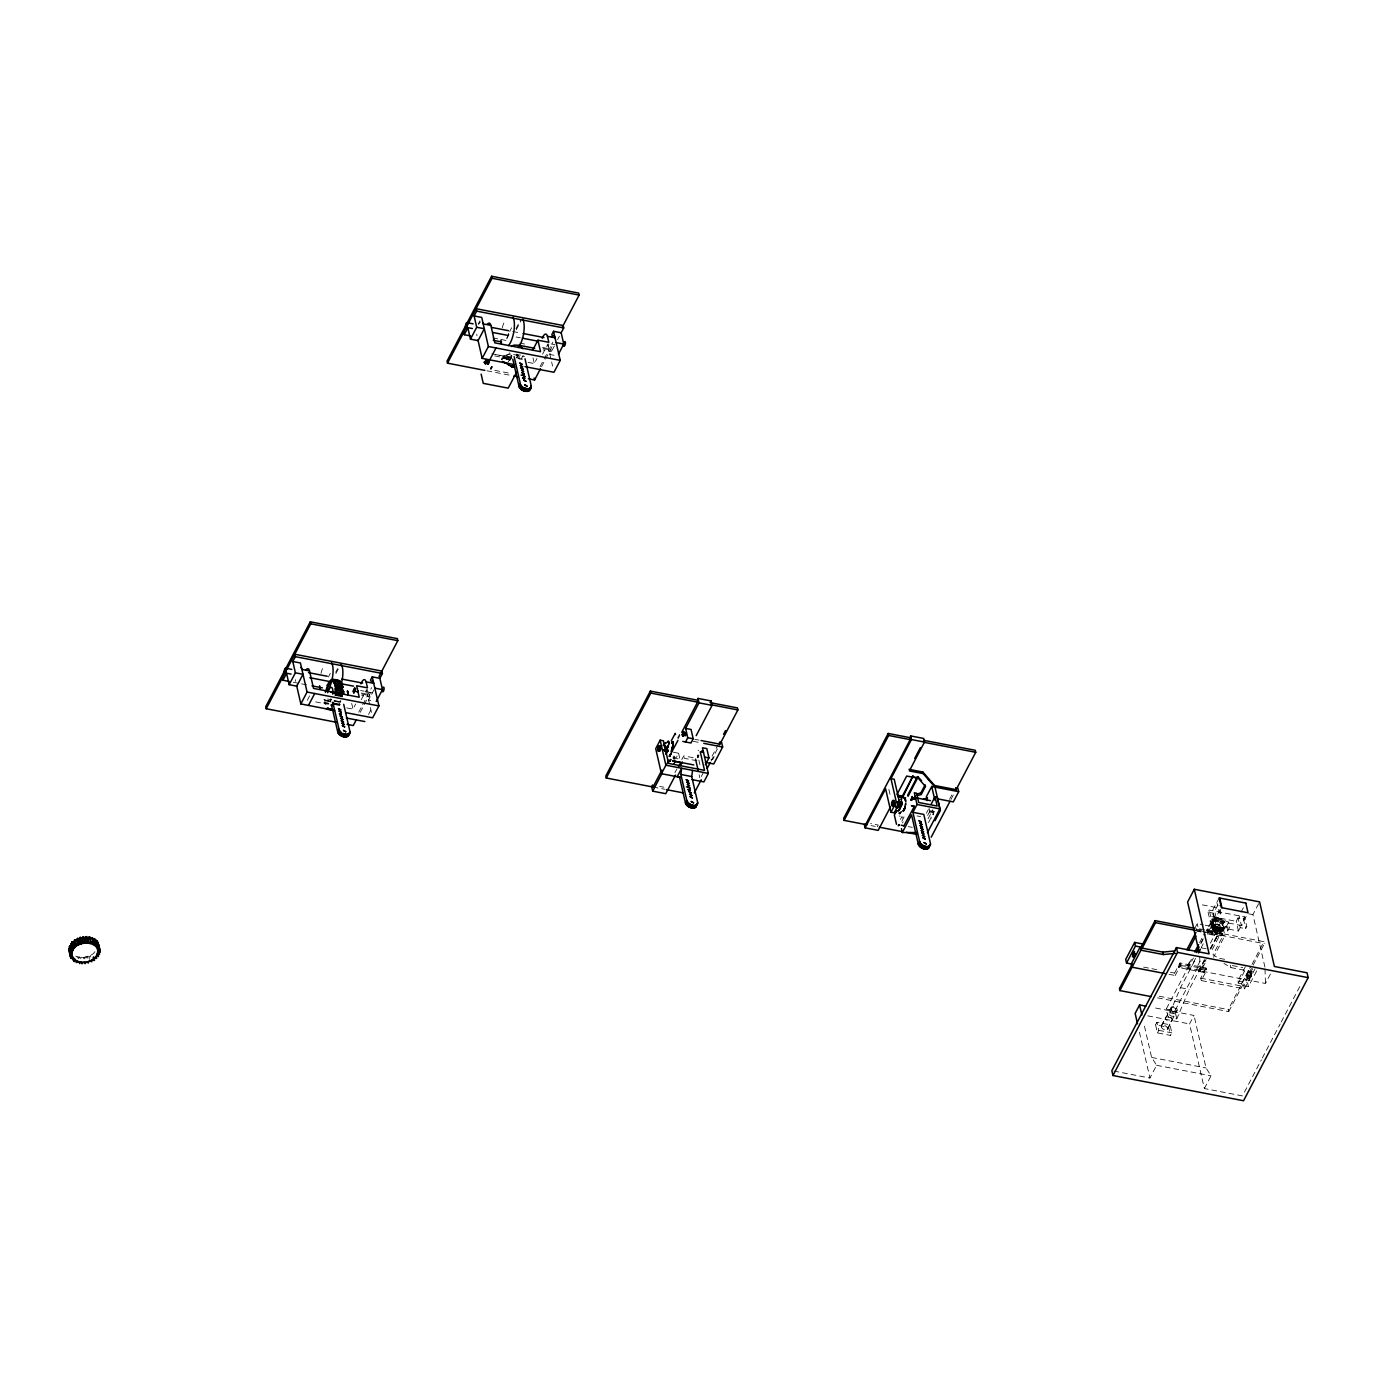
<?xml version="1.0" encoding="UTF-8"?>
<svg xmlns="http://www.w3.org/2000/svg" width="1377" height="1377" viewBox="0 0 1377 1377"><rect width="100%" height="100%" fill="white"/><g stroke="black" fill="none" stroke-linecap="round" stroke-linejoin="round"><path stroke-width="0.75" stroke-dasharray="5 3.75" d="M330.532 701.685L323.836 700.411L324.335 698.896M325.23 704.353L324.697 698.5L331.22 699.757L330.652 698.793M330.377 701.668L331.22 699.757M501.624 359.122L507.27 357.4L506.254 357.934M672.992 757.952L673.628 759.14M901.832 821.191L904.052 816.957L899.095 815.976M900.386 819.367L902.021 816.475L903.157 822.103M509.197 354.078L503.276 356.092L504.481 358.416L508.371 359.758L503.156 358.45L501.521 359.397M930.749 810.571C929.957 812.964 934.708 813.153 934.088 810.554M506.719 359.277L503.603 357.4L504.189 355.266M1214.118 918.321L1210.813 924.965L1213.292 919.061L1217.475 917.753L1228.645 922.177L1229.747 927.031L1227.75 930.852L1216.838 930.921L1210.951 925.585L1212.948 921.764L1211.76 916.6L1213.533 913.209L1208.094 912.159L1209.213 910.042L1244.584 916.875L1246.805 926.566L1245.686 928.683L1240.247 927.633L1238.026 917.943L1243.465 918.993L1245.686 928.683M508.199 359.672L507.648 359.466M94.91 951.679C92.156 956.671 85.099 955.862 81.794 958.685M933.004 810.623L933.262 812.43M82.431 957.463L80.709 957.411L80.744 958.65M931.781 810.881L931.076 812M339.999 702.304L340.274 700.428M505.566 358.588L503.448 357.039L504.55 358.33M1216.648 930.525C1213.43 929.578 1214.617 927.409 1217.096 929.664M328.862 704.077C319.739 704.301 325.66 697.915 331.237 702.218M1204.72 959.838L1189.229 989.357L1176.784 1018.86L1168.075 1017.173L1180.519 987.67L1196.011 958.168M79.763 957.308C77.628 960.785 76.923 955.19 80.709 957.411M510.764 357.125C510.024 359.604 512.588 356.557 508.888 357.125L491.847 353.803M478.163 324.215L479.953 320.824M307.295 700.291L309.963 695.196M328.38 677.036L330.325 673.336M508.715 333.337L506.082 340.102L508.991 334.559M509.679 331.496L511.624 327.778M335.644 672.32L337.589 668.62M515.979 328.621L520.85 319.361M335.919 673.542L338.845 667.983M516.255 329.843L521.126 320.566M503.414 355.817L501.676 359.07L503.603 358.485M509.8 359.036L511.521 355.765M508.13 362.203L512.192 354.646M509.37 360.516L512.657 354.147M509.714 360.309L513.087 353.872M516.289 355.868L517.167 354.164L518.096 358.175M520.85 359.707L524.069 353.596M346.763 707.916L352.994 709.121L355.679 704.026M528.08 362.358L534.31 363.562L536.978 358.468M361.256 699.74L366.592 689.567M542.572 354.199L547.908 344.009M358.743 712.202L361.721 706.539M362.702 704.663L371.618 687.674M540.059 366.661L552.934 342.133M360.206 712.339L372.083 689.705M541.505 366.781L553.64 343.648M373.942 689.86L368.606 700.05L374.32 701.151M554.363 346.006L549.922 354.491L555.637 355.593M557.616 339.568L559.406 336.177M368.537 714.491L372.238 707.417M677.656 737.9L679.601 734.199M677.932 739.105L679.877 735.404M673.146 752.169L678.586 753.219L676.348 757.47L672.733 756.765M674.919 772.721L676.882 768.968M681.787 759.622L683.749 755.87L694.232 757.901M703.63 772.067L700.067 778.848L699.12 774.717M718.467 744.028L710.549 759.123L712.718 759.553L715.696 753.89M711.014 761.137L719.913 744.165M877.338 826.751L878.233 825.047L870.608 823.566M926.394 813.222L928.322 809.556M927.616 815.459L930.491 809.986M928.098 818.713L932.728 809.9M928.528 822.499L934.277 811.535M949.528 799.331L953.004 792.739M950.991 799.469L953.951 793.806M1194.547 928.752L1197.215 923.657L1203.24 924.828M1169.004 974.331L1175.183 975.518L1174.615 973.091L1179.969 962.919L1206.08 967.962L1206.648 970.389L1201.295 980.562L1244.447 988.91L1256.53 965.983M1178.471 967.515L1180.244 964.124L1206.372 969.167L1204.582 972.558L1178.471 967.515L1178.178 966.31L1204.307 971.353L1204.582 972.558M1175.183 975.518L1180.519 965.329L1179.969 962.919M1219.161 897.924L1212.483 910.662L1214.703 920.352M1217.87 904.982L1214.652 911.092L1216.872 920.783M1155.596 1024.815L1156.921 1022.268L1169.985 1024.798L1171.844 1032.87L1170.502 1035.418L1157.437 1032.888L1155.596 1024.815L1168.66 1027.345L1170.502 1035.418M1195.546 958.444L1189.78 969.442L1187.611 969.012L1187.06 966.602L1190.898 959.27M1199.556 942.78L1205.323 931.781M1240.247 927.633L1238.474 931.024L1213.98 926.291L1215.753 922.9L1210.314 921.85L1211.433 919.733L1209.213 910.042M1191.415 959.373L1188.678 964.588L1189.78 969.442M1208.042 934.622L1206.94 929.785L1210.521 922.969L1219.213 924.656L1221.347 933.933L1220.452 935.637L1219.075 929.578L1210.366 927.909L1208.128 932.143L1216.838 933.83L1219.884 927.943A2.857 1.687 27.7 0 0 1216.958 924.604A2.857 1.687 27.7 0 0 1215.357 927.065A2.857 1.687 27.7 0 0 1219.884 927.943M1168.075 1017.173L1166.233 1009.1L1188.953 965.811M1200.83 943.176L1205.391 934.484M1210.779 924.38L1213.653 918.648M1187.611 969.012L1193.377 958.031M1201.071 943.365L1202.982 939.699M1211.02 923.33L1214.669 918.046M1212.655 921.867L1215.289 917.857M1211.192 926.205L1212.948 921.764L1213.98 926.291M1213.275 921.678L1221.382 907.615M1211.519 926.824L1213.189 922.383M1201.312 947.462L1203.24 943.796M1213.963 921.557L1216.7 917.702M1211.967 927.461L1213.533 923.02M1212.535 927.082L1213.877 924.535M1214.703 921.523L1217.475 917.753M1157.437 1032.888L1158.78 1030.34L1156.921 1022.268M1161.293 1025.779L1165.751 1017.293M1212.483 928.064L1213.963 923.64M1161.499 1025.899L1171.293 1007.224M1215.478 921.574L1220.883 913.14L1219.11 905.377M1212.689 929.372L1214.48 924.242M1216.287 921.695L1219.11 918.063M1213.739 929.2L1215.082 924.828M1217.113 921.884L1219.953 918.339M1214.462 929.716L1215.736 925.378M1217.939 922.16L1220.779 918.666M1215.22 930.181L1217.234 926.36L1216.459 925.895M1223.499 930.198L1223.774 929.733A7.143 4.234 27.7 0 0 1222.828 925.619L1219.574 922.9L1221.571 919.079M1200.124 961.06L1197.388 966.275L1198.489 971.129L1200.675 971.542L1206.441 960.544M1210.022 949.132L1216.752 936.308L1215.65 931.472L1219.213 924.656M1220.332 923.365L1222.346 919.543M1176.784 1018.86L1174.942 1010.787L1197.663 967.48M1210.452 943.125L1215.925 932.677L1207.216 930.99M1216.838 930.921L1218.852 927.1L1229.747 927.031M1221.055 923.864L1223.069 920.043M1217.681 931.179L1219.678 927.358M1221.726 924.415L1223.723 920.593M1218.507 931.386L1220.504 927.564M1167.266 1029.239A3.339 1.979 27.7 0 0 1163.909 1025.314A3.339 1.979 27.7 0 0 1161.981 1028.154A3.339 1.979 27.7 0 0 1167.266 1029.239L1177.06 1010.546A3.339 1.979 27.7 0 0 1173.703 1006.639A3.339 1.979 27.7 0 0 1171.775 1009.479A3.339 1.979 27.7 0 0 1177.06 1010.546M1167.472 1029.359L1171.93 1020.856A3.563 2.117 27.7 0 0 1168.333 1016.656A3.563 2.117 27.7 0 0 1166.25 1019.703A3.563 2.117 27.7 0 0 1171.93 1020.856M1222.311 925L1224.325 921.179M1198.489 971.129L1204.255 960.13M1219.316 931.506L1221.313 927.685M1224.48 921.385L1222.483 925.206L1226.632 925.998L1227.75 930.852M1210.521 948.77L1217.285 935.861L1216.098 930.594L1207.388 928.941L1208.593 934.191L1217.285 935.861M1200.675 971.542L1200.107 969.115L1204.927 959.958M1210.693 948.96L1218.37 934.312L1224.91 935.568L1213.55 957.222M1220.091 931.541L1222.105 927.719M1270.437 974.038L1265.48 983.471L1200.176 970.854L1206.114 959.528M1220.831 931.506L1222.828 927.685M1212.208 949.562L1218.938 936.739L1218.37 934.312M1221.519 931.386L1223.516 927.564M1224.136 927.375L1220.659 933.795L1221.124 935.826L1209.075 933.486M1222.673 930.938L1224.687 927.117M1223.137 930.594L1225.599 926.222M1221.124 935.826L1222.466 933.279L1206.39 930.163M1226.632 925.998L1228.645 922.177M1201.295 980.562L1200.744 978.152L1206.08 967.962M1113.855 1071.065L1149.933 1078.036L1156.611 1065.299L1151.62 1057.433L1144.218 1025.125M1238.474 931.024L1236.253 921.333L1238.026 917.943M1241.056 912.176L1243.913 906.72M1243.465 918.993L1244.584 916.875M1242.45 1095.903L1204.359 1088.553L1189.556 1023.937L1194.014 1015.451L1152.153 1007.362M1246.133 916.411L1241.366 925.516L1239.145 915.825M1264.929 967.119L1252.915 914.621L1259.594 901.883M1200.744 978.152L1242.106 986.139L1241.538 983.712L1238.284 983.092L1237.82 981.061L1245.737 965.966M1238.284 983.092L1245.204 969.873M1241.538 983.712L1250.454 966.74M1157.575 997.86L1228.732 1011.613L1228.267 1009.582L1251.039 966.189M1252.037 964.313L1263.914 941.661L1207.405 930.749M1250.867 973.143L1251.504 975.966L1249.731 979.357L1248.371 979.099L1246.443 975.243L1248.233 971.852L1251.676 973.298L1249.077 976.534L1251.676 973.298M1246.633 976.052L1248.233 971.852M1228.732 1011.613L1264.379 943.693L1263.914 941.661M1247.717 976.276L1249.507 972.868L1248.405 972.661M1244.447 988.91L1243.706 985.674L1252.622 968.702L1253.363 971.921L1230.883 967.583L1223.946 963.435M1249.886 976.689L1251.486 972.489M1248.371 979.099L1250.144 975.708L1249.507 972.868M1243.706 985.674L1248.44 986.586L1257.356 969.615M1204.359 1088.553L1211.037 1075.816L1206.028 1067.95L1194.014 1015.451M1244.429 1092.116L1261.332 1059.929M1262.313 1058.035L1280.214 1023.937M1281.195 1022.044L1301.076 984.159M505.411 358.743L504.516 358.709M84.686 958.753L85.15 957.17M1213.292 919.061L1212.81 921.144M673.525 758.297L673.353 757.574M516.771 358.054L516.255 357.194M77.078 957.032L78.145 956.998M507.39 355.3L506.271 355.421M902.331 822.396L902.4 822.895M510.936 357.469L508.492 357.177M508.096 354.595L510.471 353.906M495.634 354.543L510.316 357.332M506.684 357.659L507.872 357.228M323.974 703.131L328.105 703.027M372.84 692.889L360.636 690.514M510.11 357.366L508.819 357.125L509.903 357.28M509.697 357.28L509.628 357.211M516.306 357.538L517.666 356.35L516.478 354.56M512.726 331.496L521.057 333.114M516.151 336.986L520.317 337.795M551.127 343.923L554.948 344.663M492.742 337.881L498.973 339.086M501.039 339.482L507.252 340.687M519.697 343.08L525.911 344.284M542.504 347.486L550.8 349.087L551.351 351.514L543.054 349.913M543.089 348.553L548.803 349.655A8.331 3.047 -79.1 0 1 548.803 343.923M513.655 354.612L524.551 356.712M517.769 358.209L523.208 359.259M494.825 355.937L511.452 359.156M494.722 370.361L511.315 373.563M486.907 370.774L511.779 375.594M694.765 739.294L698.948 740.12M693.216 741.325L699.533 742.53M361.187 693.044L369.484 694.645L370.034 697.072L361.738 695.471M361.772 694.094L367.487 695.196A8.331 3.047 -79.1 0 1 367.487 689.464M293.335 682.252L299.549 683.457M301.632 683.853L309.911 685.453M696.917 760.741L684.3 758.297L683.749 755.87M673.267 757.935L678.586 758.951M334.129 700.514L341.427 701.909M334.835 701.048L339.74 701.995M333.923 701.151L340.446 702.408L340.394 700.583M323.853 699.757L331.203 701.375M917.013 815.924L920.645 816.63M323.922 702.563L328.81 703.509M315.591 701.891L325.988 703.905M908.2 826.596L912.28 827.37M871.073 825.598L875.221 826.389M659.703 786.405L663.852 787.196M653.025 787.042L664.73 789.245M1202.362 904.861L1219.213 908.114M1248.698 913.812L1252.915 914.621M1220.883 913.14L1219.247 912.831L1217.027 903.14M1211.76 916.6L1236.253 921.333M1211.433 919.733L1246.805 926.566M1205.254 925.206L1223.327 928.7L1224.91 935.568M1206.94 929.785L1215.65 931.472M1204.376 929.785L1196.338 928.218L1196.888 930.645M1196.544 929.148L1204.582 930.697M1206.596 931.076L1221.347 933.933M1203.687 931.472L1198.782 930.525L1197.215 923.657M1195.305 930.336L1264.379 943.693M1197.009 931.162L1201.037 931.936M1216.752 936.308L1218.938 936.739M1201.295 947.858L1206.51 948.873M1219.729 958.375L1226.012 959.597M1232.398 965.57L1242.743 967.566M1250.144 975.708L1251.504 975.966M1246.443 975.243L1249.714 975.88M1180.519 965.329L1187.06 966.602M1200.107 969.115L1206.648 970.389M1237.82 981.061L1247.614 982.954L1248.44 986.586M1143.598 967.102L1149.812 968.306M1151.878 968.702L1158.074 969.907M1170.484 972.3L1174.615 973.091M1180.519 987.67L1189.229 989.357M1159.21 996.242L1228.267 1009.582M1166.233 1009.1L1174.942 1010.787M1170.312 1012.938L1179.022 1014.625M1147.695 1015.847L1189.556 1023.937M1158.78 1030.34L1171.844 1032.87M1151.62 1057.433L1206.028 1067.95M1156.611 1065.299L1211.037 1075.816M507.149 359.294L508.251 359.621M75.838 956.189L77.284 956.757M1218.852 927.1L1217.234 926.36M1216.459 956.877L1212.999 954.795L1223.017 935.689L1222.466 933.279M89.763 957.015L88.73 956.137L89.471 959.373M517.201 356.368L519.404 359.328M90.314 955.414L90.727 956.895M83.997 958.84L83.395 957.411M87.818 956.481L87.112 958.237L86.114 956.981M1249.077 976.534L1249.731 979.357M1230.332 965.157L1230.883 967.583M1213.533 913.209L1215.753 922.9M1208.094 912.159L1210.314 921.85M1210.521 922.969L1212.638 932.263L1211.743 933.95L1210.366 927.909M1139.433 1032.182L1149.933 1078.036M932.763 810.967L933.658 814.874M929.062 808.385L931.3 818.145M888.871 789.434L890.661 797.231M698.862 759.984L699.946 764.717M678.586 753.219L679.859 758.796M673.99 755.887L674.85 759.605M547.753 345.076L551.161 359.931M551.626 361.979L552.573 366.093M533.002 357.831L534.31 363.562M510.867 354.818L511.796 358.829M366.454 690.634L369.845 705.489M370.327 707.537L371.738 713.699M351.686 703.389L352.994 709.121M1264.998 969.15L1265.48 983.471M1199.694 956.533L1200.176 970.854M510.006 360.24A7.143 4.234 27.7 0 1 509.628 352.891M516.151 354.147A7.143 4.234 27.7 0 1 520.437 360.189M520.609 355.077A7.143 4.234 27.7 0 1 517.236 354.423M502.295 327.812A16.662 6.076 -79.1 0 1 505.066 320.359M476.976 335.781A8.331 3.047 -79.1 0 1 476.752 334.112M478.8 324.18A8.331 3.047 -79.1 0 1 480.521 321.96M295.659 681.322A8.331 3.047 -79.1 0 1 295.435 679.653M320.979 673.37A16.662 6.076 -79.1 0 1 323.75 665.917M340.911 701.1A7.143 2.599 -79.1 0 1 340.188 702.253M331.117 699.206A7.143 2.599 -79.1 0 1 327.347 699.464M698.139 750.568A5.956 2.169 -79.1 0 1 698.741 750.207M1215.099 926.876A2.978 1.756 27.7 0 0 1219.867 928.15A2.978 1.756 27.7 0 0 1217.216 924.587A2.978 1.756 27.7 0 0 1215.099 926.876M1213.757 929.423A2.978 1.756 27.7 0 0 1218.542 930.697A2.978 1.756 27.7 0 0 1215.874 927.134A2.978 1.756 27.7 0 0 1213.757 929.423M1213.171 929.836A4.045 2.393 27.7 0 0 1219.574 931.076A4.045 2.393 27.7 0 0 1215.426 926.342A4.045 2.393 27.7 0 0 1213.171 929.836M1214.497 927.289A4.045 2.393 27.7 0 0 1220.917 928.528A4.045 2.393 27.7 0 0 1216.769 923.795A4.045 2.393 27.7 0 0 1214.497 927.289M1213.12 931.317A2.857 1.687 27.7 0 0 1217.647 932.195A2.857 1.687 27.7 0 0 1214.721 928.838A2.857 1.687 27.7 0 0 1213.12 931.317M1214.015 929.613A2.857 1.687 27.7 0 0 1218.542 930.491A2.857 1.687 27.7 0 0 1215.616 927.151A2.857 1.687 27.7 0 0 1214.015 929.613M1213.567 930.456A2.857 1.687 27.7 0 0 1218.094 931.334A2.857 1.687 27.7 0 0 1215.168 927.995A2.857 1.687 27.7 0 0 1213.567 930.456M1169.107 1014.574A3.339 1.979 27.7 0 0 1174.392 1015.641A3.339 1.979 27.7 0 0 1171.035 1011.734A3.339 1.979 27.7 0 0 1169.107 1014.574M1171.328 1010.322A3.339 1.979 27.7 0 0 1176.612 1011.407A3.339 1.979 27.7 0 0 1173.256 1007.482A3.339 1.979 27.7 0 0 1171.328 1010.322"/><path stroke-width="1.5" d="M904.775 807.989L903.123 811.087L904.878 808.454M673.267 743.821L672.699 746.627L672.923 741.859L671.563 742.909L672.923 741.859M327.812 708.208L327.829 709.344L328.432 708.088M357.934 690.806L357.314 692.115L357.917 690.703M666.055 748.382L665.676 750.844M670.771 759.536L669.601 761.619L670.702 759.536M686.348 734.681L685.884 733.373L685.281 734.75M898.665 824.978C898.234 825.89 899.439 823.825 898.94 824.909M898.32 825.821L898.699 825.03M915.206 799.262L915.619 798.436M485.392 364.234L485.341 364.148M353.596 690.101L354.801 688.087L353.769 692.7L354.87 688.087L353.39 691.047M904.19 809.556L904.792 808.402L903.45 810.967L904.62 808.265M336.195 688.328L342.718 690.221L341.857 691.495L335.334 690.221L335.523 688.448L335.351 695.299M514.55 366.764L509.765 365.525L514.275 366.73M516.874 371.687L508.199 388.142L483.258 383.357L481.141 374.148M669.015 743.976L669.067 742.151L668.224 746.093M670.737 753.77L669.36 756.386L677.897 740.482M914.328 806.302L911.436 805.7L914.362 806.337L903.88 825.89M684.317 733.545L682.613 736.041L684.335 733.614M913.02 797.868L911.471 800.45L912.331 796.595M357.452 688.965L357.435 688.603M357.435 691.495L357.745 690.565L357.314 692.115M671.804 749.105L672.682 746.592L671.804 748.537M682.355 734.44L683.801 731.462L682.613 736.041L684.059 733.562M685.006 734.922C685.763 734.957 687.106 728.726 685.04 735.989M898.458 807.146L899.887 802.361L899.491 805.665M911.144 799.108L911.264 800.295L911.935 796.87M914.035 799.194L915.412 798.333M915.085 796.973L915.12 796.336M331.943 704.37L331.633 706.005L331.186 704.783M488.095 363.803L484.687 362.633L488.68 362.857L487.888 360.481L489.265 362.117L488.078 362.908L489.076 362.65L488.646 361.049L486.442 360.275M670.771 753.976L669.566 756.352L670.892 753.77L670.324 754.975M486.46 362.22C493.603 362.805 482.484 359.087 486.253 360.516M486.718 360.344L485.582 360.464M903.536 810.571L903.794 810.313M331.496 704.783L337.675 731.772C339.207 737.711 350.498 739.518 349.896 731.325L343.716 704.335M512.795 359.225L518.991 386.231C520.523 392.17 531.815 393.96 531.212 385.784L525.016 358.777M670.599 754.424L670.513 754.424M683.887 733.786L682.854 736.041L683.68 732.082M696.314 804.96C695.953 810.967 686.211 807.215 685.436 802.86L679.515 777.007L677.209 776.748L681.667 768.263L680.858 774.459L686.779 800.312C687.553 804.667 697.296 808.419 697.657 802.412L691.736 776.559L692.562 770.363M912.917 812.327L919.578 841.399C920.352 845.771 930.095 849.523 930.456 843.499L923.795 814.427L912.917 812.327L917.03 804.478L914.345 792.756L916.531 793.186L918.666 802.481L937.169 806.044L935.035 796.767L937.203 797.18L939.889 808.884L927.427 832.655M355.18 690.084L353.769 692.7L354.75 688.913L353.373 691.357L353.803 689.894M912.693 798.006L911.264 800.295M685.626 741.945L687.743 737.693L685.608 728.399L699.017 702.855L698.001 698.414L711.066 700.945L712.081 705.385L696.194 735.645M660.22 747.642L659.738 749.845L660.254 747.539A2.857 1.05 -79.1 0 0 659.858 749.673L659.858 749.794M899.921 803.738L899.921 802.774M330.342 682.183L330.962 679.877L325.557 692.166M900.386 812.998L898.974 813.256L901.505 811.776M327.33 708.174L326.693 708.759M339.499 681.081C339.448 684.851 341.909 680.479 339.947 683.13M347.985 693.664L347.882 692.424L347.985 695.024L347.4 691.013L347.813 691.908M905.515 799.658L905.102 798.763L905.859 802.051M355.197 690.17C354.302 691.409 354.078 694.679 353.648 690.462M348.002 693.354L348.14 694.301L347.606 691.254M671.976 747.986L672.183 747.332M905.618 800.794L904.792 798.66L905.481 799.934M341.875 696.555L340.739 684.128M915.154 796.801L913.743 799.297L914.896 797.231M682.889 736.024L682.407 735.025L682.665 735.852M673.043 742.031L672.699 746.627M669.945 755.715L669.325 756.369L670.014 755.508M354.061 692.545C356.144 688.276 353.269 695.024 353.545 691.065M682.321 734.75L683.577 732.306L682.407 734.44M668.155 746.007L667.518 747.763L668.172 746.041M335.988 691.994C363.115 696.659 307.828 689.67 342.512 693.251M70.984 947.824L68.85 948.839L70.864 949.114M71.965 953.951C72.293 938.236 105.478 940.13 96.029 956.533C91.381 962.093 82.672 964.003 76.217 960.647C74.014 958.478 68.196 952.574 72.103 952.66M97.887 952.574L99.97 952.075L98.524 946.601M99.97 952.075L97.922 942.281L96.183 942.505M671.942 748.176L672.269 747.401M915.171 798.729L914.862 799.452M686.4 732.512L685.161 734.337L686.021 732.891M331.444 681.529L332.201 679.395L331.065 681.701M489.145 362.168L488.646 361.049M673.267 744.303L673.129 745.284L673.387 743.356M491.744 366.85L490.78 369.07L491.847 366.73M687.674 737.728L693.182 738.743L690.961 742.995L685.488 741.979M357.521 691.512L357.486 691.185M913.932 798.694L914.018 798.402M899.715 804.719L899.078 806.457M504.068 362.409L507.115 363.597L502.398 361.394M83.532 962.299L81.966 963.797L81.811 962.265M342.718 689.584L335.351 688.62C336.659 682.682 325.919 676.623 339.878 680.806M334.198 682.872L335.024 681.408L334.611 683.784M335.024 681.408C342.408 679.326 344.198 687.915 336.246 684.111M486.976 362.53L485.582 362.117L489.076 362.65L485.943 361.962L488.095 363.958L484.05 362.117L488.164 364.234M667.604 747.728L667.742 746.73M90.469 938.804C92.345 937.117 97.543 940.646 94.979 945.397M92.638 937.823L93.034 944.209M333.096 681.649L333.114 679.446M505.6 362.599L507.029 363.666M513.828 366.953L511.848 366.557L514.55 366.867M512.433 366.609C507.597 365.594 518.957 367.728 510.987 366.334M79.969 937.496L81.054 943.916L79.969 937.496C84.754 938.236 82.259 949.39 80.641 937.307M685.471 733.528L686.245 732.822M333.423 681.873L334.163 680.118L340.894 681.615M335.661 683.267C334.129 693.974 352.787 680.169 334.8 684.386M678.482 766.765L680.72 762.514L672.544 760.844L693.75 764.923M333.94 682.458L334.163 680.118M697.674 755.353L697.812 757.436L698.604 755.302M505.927 362.753L506.082 362.891M514.086 366.73L511.039 366.248L512.244 366.557M72.275 951.937C68.385 951.473 68.506 945.087 72.017 945.104M70.451 951.335L69.538 945.982M97.216 954.588L99.351 954.416L98.8 950.681M675.195 761.481L673.783 764.287M336.057 685.591C333.492 695.213 353.786 683.594 335.196 686.314M688.414 789.589C692.201 788.522 689.894 792.894 687.863 789.382M364.819 721.548L346.333 718.037M682.579 733.838L683.25 732.547M332.7 703.681L333.079 702.838M332.838 703.785L339.362 705.041L339.603 704.095M348.329 735.697L348.553 733.872M529.646 390.139L531.212 385.784M511.573 366.42L511.865 366.54M668.998 742.169C666.365 742.031 667.484 740.946 669.033 742.564M80.882 962.162L79.608 963.556L79.264 961.852M513.931 366.798L512.812 366.712L513.862 366.73M94.996 939.097L94.462 939.992M340.859 683.784L341.548 682.665M341.324 685.643L342.185 684.524M896.272 811.759L895.153 812.878L896.668 810.933M896.358 811.225L894.344 815.064L896.496 824.272M379.002 676.52L397.815 640.649L397.351 638.618L310.29 621.802L265.744 706.694L266.209 708.725L336.694 722.34M562.298 327.158L579.132 295.091L578.667 293.077L491.606 276.243L447.043 361.153L447.508 363.167L484.824 370.379M266.209 708.725L310.754 623.815L310.29 621.802M447.508 363.167L492.054 278.274L491.606 276.243M289.187 681.443L282.974 680.238L286.571 673.387L289.153 684.696L296.778 686.176L303.009 674.282L295.384 672.819L292.802 661.511L295.332 656.674L294.781 654.247L381.842 671.081L382.41 673.491L379.863 678.327L382.462 689.636L376.214 701.513M470.504 335.902L464.273 334.697L467.87 327.846L470.469 339.155L478.077 340.618L484.325 328.724L476.7 327.261L474.118 315.953L476.649 311.133L476.098 308.706L563.159 325.523L563.709 327.95L561.179 332.769L563.761 344.078L558.425 354.268M289.153 684.696L295.384 672.819M470.469 339.155L476.7 327.261M333.32 710.205L300.84 703.94L307.071 692.046L300.427 662.974L292.802 661.511M514.619 364.664L482.157 358.381L488.387 346.505L481.726 317.433L474.118 315.953M308.465 705.403L314.696 693.526M489.764 359.862L496.013 347.968M532.572 350.395L537.925 340.205L548.803 342.305L547.426 336.298A8.331 3.047 -79.1 0 0 542.245 338.312M337.675 731.772L339.017 729.225L332.821 702.236M518.991 386.231L520.317 383.684L514.137 356.677M337.83 732.289L339.017 729.225M519.146 386.73L520.317 383.684M338.071 732.805L339.172 729.741M519.387 387.264L520.472 384.2M338.398 733.339L339.413 730.258M519.714 387.78L520.73 384.717M338.794 733.855L339.74 730.791M520.11 388.297L521.04 385.233M339.258 734.354L340.136 731.307M520.575 388.796L521.435 385.749M339.775 734.819L340.601 731.807M521.091 389.278L521.9 386.248M340.36 735.266L341.117 732.271M521.676 389.725L522.434 386.73M340.98 735.679L341.703 732.719M522.296 390.121L523.002 387.178M370.465 680.255L372.255 676.864L379.863 678.327M551.781 334.697L553.554 331.306L561.179 332.769M341.634 736.041L342.976 733.493L347.021 734.44L349.672 733.149M522.95 390.483L524.276 387.935L528.32 388.899L530.971 387.591M342.305 736.351L343.648 733.803M523.621 390.793L524.964 388.245M343.011 736.592L344.336 734.044M524.31 391.051L525.653 388.503M343.699 736.798L345.042 734.251M525.016 391.24L526.341 388.693M344.388 736.919L345.713 734.371M525.687 391.378L527.03 388.83M345.042 736.988L346.384 734.44M526.358 391.447L527.684 388.899M345.679 736.988L347.021 734.44M526.995 391.447L528.32 388.899M346.264 736.936L347.606 734.389M527.58 391.378L528.923 388.83M346.815 736.798L348.14 734.251M528.131 391.24L529.457 388.71M347.297 736.609L349.965 731.824M356.247 719.878L353.269 725.541L347.056 724.336M528.613 391.051L531.281 386.283M528.355 378.795L534.586 380L540.524 368.675M347.71 736.351L349.947 732.306M529.026 390.81L531.264 386.748M372.255 676.864L378.916 705.936L372.668 717.813L345.747 712.615M553.554 331.306L560.215 360.378L553.984 372.272L524.981 366.661M698.036 700.291L650.357 691.082L605.811 775.991L606.276 778.005L653.955 787.214M606.276 778.005L650.822 693.096L650.357 691.082M701.719 750.981A5.956 2.169 -79.1 0 1 703.527 752.41L700.256 751.79L704.525 770.363L668.602 763.426L663.421 740.809L660.151 740.172L655.71 748.675L661.442 773.702L680.84 777.454M671.356 740.757L675.246 733.356L675.522 734.561M698.001 698.414L697.571 702.132L681.735 732.323M661.924 770.053L653.025 787.042L652.56 785.01L651.665 786.715L652.681 791.155L665.745 793.686L675.522 775.062M661.442 773.702L665.883 765.216L660.151 740.172M652.681 791.155L662.285 772.876M667.07 763.736L668.998 760.07M710.171 702.631L711.066 700.945M680.393 765.75L682.355 762.032M685.436 802.86L686.779 800.312M705.385 764.717L708.948 757.918L706.814 748.623L702.459 747.78L708.329 773.409L703.888 781.912L692.046 779.623M685.591 803.359L686.934 800.812M685.832 803.893L687.175 801.345M686.159 804.409L687.502 801.862M686.555 804.925L687.898 802.378M723.562 734.32L725.541 730.55M687.02 805.425L688.345 802.877M687.536 805.906L688.879 803.359M694.335 792.945L701.254 779.726M707.193 768.418L710.171 762.755M720.068 743.89L737.883 709.93L737.418 707.898L710.48 702.7M688.121 806.337L689.464 803.789M688.741 806.75L690.084 804.202M689.395 807.111L690.738 804.564M690.066 807.421L691.409 804.874M690.772 807.679L692.097 805.132M701.048 740.516L719.913 744.165L719.465 742.151L721.634 742.564L722.65 747.005L713.734 763.994L705.334 762.359M691.461 807.869L692.786 805.321M692.149 808.006L693.474 805.459M692.803 808.058L694.146 805.528M693.44 808.075L694.765 805.528M694.025 808.006L695.368 805.459M694.576 807.869L695.901 805.321M695.058 807.679L696.401 805.132M695.471 807.438L697.726 802.911M695.815 807.129L697.709 803.376M911.006 737.865L888.199 733.459L843.653 818.368L844.118 820.382L866.925 824.789M844.118 820.382L888.664 735.473L888.199 733.459M934.983 787.11L923.21 773.616L909.354 770.948L924.501 742.083L923.674 738.451L910.61 735.92L910.18 739.638L865.634 824.548M890.489 806.922L878.182 830.383L865.117 827.852L885.6 788.797L890.971 812.223L894.241 812.843L899.577 802.653L894.224 779.244L890.953 778.607L911.454 739.552L910.61 735.92M914.689 758.469L920.387 747.591M896.961 794.563L906.686 776.043L918.339 778.298L925.464 786.456L921.247 794.495L917.357 795.682M890.971 812.223L896.324 802.034L890.953 778.607M902.675 797.317L913.089 775.733L902.4 796.113L902.675 797.317L905.584 797.885M907.736 795.097L917.443 776.576M908.011 796.319L917.719 777.781L913.381 776.938M921.247 794.495L920.886 792.877L925.103 784.856L925.464 786.456M916.944 832.517L902.331 832.5L911.574 814.874L918.235 843.946C919.01 848.318 928.752 852.07 929.114 846.046M937.53 798.832L953.332 801.879L958.685 791.689L931.73 786.491L926.377 796.681L927.272 800.571M931.196 804.082L935.035 796.767M918.235 843.946L919.578 841.399M918.39 844.462L919.733 841.915M918.631 844.979L919.974 842.431M918.958 845.512L920.301 842.965M919.354 846.029L920.697 843.481M919.819 846.528L921.161 843.981M920.352 846.993L921.678 844.445M920.92 847.44L922.263 844.893M935 820.726L940.353 810.537L934.622 785.51L922.848 772.015L908.992 769.33M921.54 847.853L922.883 845.306M922.194 848.198L923.537 845.65M922.883 848.507L924.208 845.96M923.571 848.766L924.896 846.218M924.26 848.972L925.602 846.425M924.948 849.093L926.273 846.545M931.196 837.199L949.992 801.362M955.931 790.037L975.742 752.307L975.277 750.293L923.451 740.275M925.602 849.161L926.945 846.614M926.239 849.161L927.582 846.614M926.824 849.093L928.167 846.562M927.375 848.972L928.718 846.425M927.857 848.783L930.525 843.998M928.632 848.232L930.508 844.48M1144.425 944.312L1134.631 942.419L1125.715 959.408L1126.541 963.039L1131.274 963.952L1132.014 967.188L1164.908 973.539M1126.541 963.039L1135.457 946.068L1134.631 942.419M1134.528 951.438L1132.565 954.02L1134.2 954.33M1133.753 956.946L1135.543 953.555L1134.183 953.297L1132.393 956.688L1133.753 956.946L1133.116 954.123M1131.274 963.952L1140.19 946.98L1135.457 946.068M1132.307 964.038L1119.432 988.566L1119.897 990.579L1151.292 996.638M1141.223 947.049L1155.079 920.645L1194.84 928.322M1119.897 990.579L1140.931 950.199L1140.19 946.98M1141.671 949.08L1155.544 922.659L1155.079 920.645M1194.289 889.267L1209.092 953.865L1176.44 947.565L1111.841 1070.669L1112.96 1075.523L1243.551 1100.757L1308.15 977.636L1307.048 972.799L1274.396 966.482L1259.594 901.883L1194.289 889.267L1187.611 902.004L1199.178 952.471M1145.871 1006.157L1139.588 1004.935L1135.147 1013.42L1137.522 1023.851M1112.96 1075.523L1177.542 952.402L1176.44 947.565M1186.871 949.751L1195.976 932.384M1188.368 950.371L1195.942 935.93M1194.737 951.937L1198.592 944.605M1196.252 952.523L1199.143 947.032M1198.438 952.953L1200.365 949.287M83.085 936.808L83.722 943.228L83.085 936.808L85.477 942.987L83.773 936.704M90.727 943.4C91.691 939.114 86.441 947.273 88.145 937.944C91.863 933.778 89.333 946.257 93.756 942.66M347.589 691.392L347.779 692.183M513.483 366.816L513.707 366.85M667.518 741.738L668.447 740.998M895.928 812.43L895.704 812.637M71.57 949.046C71.26 933.227 72.602 951.214 73.136 949.941M96.029 956.533L98.404 956.189L97.664 952.953M900.197 813.291L899.577 813.738M341.72 687.588L342.58 686.865M353.82 692.614L353.373 691.942M682.82 741.411L685.608 742.031M78.403 961.594L76.234 962.575L76.957 961.026M96.51 946.894L97.974 945.603L95.581 945.896L94.479 941.059L96.493 940.371L95.736 941.868M72.861 943.865C76.2 937.186 86.751 939.734 89.901 936.98M86.217 936.584L85.34 938.098L86.441 942.935L88.008 941.438L88.162 942.987L86.217 936.584L87.336 941.42M671.942 742.237L672.32 741.859M72.172 942.075C75.511 940.043 77.387 948.237 73.291 946.928C77.594 952.505 68.867 932.797 73.291 946.928M76.217 960.647L73.876 961.301L74.995 959.838M73.05 957.738L70.709 957.669L72.465 956.602M70.554 952.109L69.607 952.815L71.088 953.159M97.216 943.434L97.922 942.281M485.84 361.979L484.618 362.65M75.511 945.052C71.38 934.794 79.986 942.281 77.129 945.035C73.824 944.174 77.955 948.977 75.615 943.159M92.259 959.786L94.479 960.199L93.739 956.963M903.966 825.839L901.178 825.202M74.41 959.339C69.831 961.662 74.823 955.087 74.358 961.611M98.473 945.138L97.044 944.381M97.75 949.321L99.85 949.269L97.991 950.56M77.456 940.13C78.007 932.091 82.035 954.416 77.663 938.357M78.764 943.211L78.558 944.983L77.043 938.649M894.396 801.724L893.776 803.514A2.857 1.05 -79.1 0 1 894.43 801.569M96.924 947.496L99.282 947.583L97.526 948.65M895.308 812.86L894.534 811.69L894.826 812.619M930.491 800.657L916.325 797.868M96.097 943.951L93.774 944.588L93.034 941.369M665.332 746.695L665.831 747.005A4.045 1.48 -79.1 0 1 665.263 751.412M916.996 794.081L920.886 792.877M923.519 799.176L927.599 797.937M72.241 955.931L70.124 955.965L72 954.674M70.64 950.818L72.757 950.646M521.074 375.078L521.969 375.181M686.417 786.869L687.312 786.955M1141.619 945.706L1142.17 948.133L1162.859 952.127L1174.856 950.939M1140.931 950.199L1163.41 954.554L1175.424 953.366M98.008 951.283L100.022 951.559M659.445 748.985L661.012 748.881M485.72 362.237L487.751 363.339L484.463 362.581M97.715 953.314L99.54 953.9M326.005 690.479L325.299 691.891M492.054 278.274L579.132 295.091M476.649 311.133L563.709 327.95M537.925 340.205L540.541 351.686L494.842 342.856L490.832 325.351L483.207 323.888A8.331 3.047 -79.1 0 0 482.776 322.631M547.426 336.298L555.034 337.761A8.331 3.047 -79.1 0 0 551.471 336.711M466.872 322.648L473.12 323.853M491.882 327.468L508.543 330.687M523.14 333.509L543.984 337.537M556.153 342.615L563.761 344.078M466.132 327.33L472.38 328.535M493.224 332.563L507.82 335.386M522.399 338.191L536.996 341.014M493.293 340.308L501.589 341.909M518.182 345.111L534.758 348.312M488.387 346.505L560.215 360.378M513.845 375.99L517.993 376.782M911.454 739.552L924.501 742.083M310.754 623.815L397.815 640.649M888.664 735.473L911.471 739.879M923.915 742.289L975.742 752.307M650.822 693.096L698.5 702.322M710.928 704.714L737.883 709.93M699.017 702.855L712.081 705.385M685.608 728.399L691.047 729.449L693.182 738.743M295.332 656.674L382.41 673.491M934.622 785.51L956.137 789.658L955.672 787.644M703.733 743.356L722.65 747.005M360.929 683.87A8.331 3.047 -79.1 0 1 366.11 681.839L367.487 687.863L356.609 685.763L359.242 697.227L313.526 688.397L309.515 670.909L301.907 669.446A8.331 3.047 -79.1 0 0 300.84 667.415M366.11 681.839L373.735 683.319A8.331 3.047 -79.1 0 0 371.05 681.391M285.555 668.189L291.804 669.394M308.482 672.63L327.244 676.245M341.823 679.068L362.667 683.095M331.943 679.446L338.742 680.651M374.837 688.156L382.462 689.636M335.179 681.77L341.703 683.026M284.815 672.871L291.081 674.093M309.825 677.708L328.587 681.34M341.083 683.749L353.596 686.159M335.764 683.732L342.305 685.006M704.594 757.075L708.948 757.918M336.108 686.176L342.632 687.433M664.024 749.604L668.172 750.413M663.972 749.828L668.12 750.62M663.989 750.121L668.12 750.93M897.563 795.183L903.398 796.302M663.817 750.379L668.086 751.033M897.942 796.784L903.76 797.92M336.177 688.965L342.718 690.221M311.994 685.849L322.356 687.863M917.03 804.478L939.889 808.884M897.907 801.741L902.038 802.533M897.942 801.879L902.228 802.774M896.324 802.034L902.159 803.118M336.608 694.163L339.878 694.783M898.045 802.498L902.279 803.514M335.644 694.421L342.185 695.695M898.045 803.032L902.159 804.03M898.097 803.428L902.228 804.357M335.523 695.11L342.064 696.383M897.959 803.824L902.107 804.616M897.924 804.03L902.055 804.839M307.071 692.046L378.916 705.936M894.964 806.061L899.095 806.87M665.883 765.216L708.329 773.409M333.096 703.234L339.62 704.49M680.858 774.459L691.736 776.559M329.069 708.845L332.614 709.275M330.566 709.327L325.867 708.604M326.676 709.189L334.628 710.549M879.369 827.198L902.159 831.605M906.307 832.397L916.669 834.393M666.382 789.623L682.975 792.825M1155.544 922.659L1195.305 930.336M1177.542 952.402L1308.15 977.636M70.778 947.049L69.332 946.498M96.855 955.294L98.404 956.189M899.439 801.345L899.818 801.982M522.52 377.608C525.119 381.515 526.272 376.11 523.088 378.021M95.478 957.17L96.7 958.323L94.342 958.289M339.293 713.613C342.391 717.658 341.754 711.272 339.637 714.129M665.47 746.678L665.831 747.005A4.045 1.48 -79.1 0 0 664.489 745.68M93.636 958.857L94.479 960.199M921.523 780.759L917.96 776.68L918.339 778.298M340.911 663.989L341.479 664.695A16.662 6.076 -79.1 0 1 341.496 682.958M74.978 941.334L74.392 940.198M91.433 960.268L91.846 961.748L89.849 960.991M326.28 689.567L326.814 687.984M88.937 961.335L88.231 963.091L87.233 961.817M327.158 687.157L327.192 684.954L327.778 685.78M1219.712 898.045L1221.933 907.736M1162.859 952.127L1163.41 954.554M1139.588 1004.935L1141.912 1015.038M957.841 788.057L958.685 791.689M931.73 786.491L934.845 800.14M928.339 778.676L928.7 780.294M922.848 772.015L923.21 773.616M901.436 828.593L902.331 832.5M864.291 824.221L865.117 827.852M698.173 770.604L695.815 760.276A5.956 2.169 -79.1 0 1 695.643 759.14M534.121 377.969L534.586 380M477.922 339.878L482.157 358.381M463.722 332.27L464.273 334.697M296.606 685.436L300.84 703.94M282.405 677.828L282.974 680.238M98.748 944.433L99.953 949.769M96.872 940.766L97.974 945.603M96.493 940.371L97.612 945.207M98.61 951.18L99.351 954.416M94.514 938.787L95.633 943.624M97.337 953.452L98.077 956.671M92.07 937.599L93.171 942.436M89.264 936.842L90.366 941.696M93.188 957.342L93.929 960.578M86.906 936.601L88.008 941.438M74.943 939.82L76.062 944.674M72.62 941.644L73.738 946.481M71.656 945.792L72.396 949.028M70.795 943.727L71.897 948.564M68.902 948.323L70.95 958.117M68.919 950.629L70.709 957.669M328.156 685.075L328.397 682.734L328.845 683.939M86.269 962.024L85.099 963.693L84.513 962.248M329.241 683.388L329.671 681.013L329.946 682.562M511.642 346.556A7.143 4.234 27.7 0 1 522.95 348.742M513.001 317.261A16.662 6.076 -79.1 0 1 508.543 345.661M501.417 343.544A16.662 6.076 -79.1 0 1 500.953 340.222M522.795 319.154A16.662 6.076 -79.1 0 1 518.337 347.555M487.269 324.301A8.331 3.047 -79.1 0 1 490.832 325.351M564.088 342.288A2.375 0.861 -79.1 0 1 565.379 342.357A2.375 0.861 -79.1 0 1 564.656 345.799A2.375 0.861 -79.1 0 1 563.503 345.128M382.772 687.846A2.375 0.861 -79.1 0 1 384.063 687.915A2.375 0.861 -79.1 0 1 383.357 691.34A2.375 0.861 -79.1 0 1 382.186 690.686M305.952 669.859A8.331 3.047 -79.1 0 1 309.515 670.909M331.685 662.802A16.662 6.076 -79.1 0 1 327.227 691.22M320.101 689.102A16.662 6.076 -79.1 0 1 319.636 685.763M340.911 689.223A7.143 2.599 -79.1 0 1 342.684 694.266M327.709 692.717A7.143 2.599 -79.1 0 1 331.461 687.364A7.143 2.599 -79.1 0 1 332.683 694.18M898.768 800.157A4.045 1.48 -79.1 0 1 899.439 805.063A4.045 1.48 -79.1 0 1 896.84 807.628M898.579 801.328A2.857 1.05 -79.1 0 1 899.147 804.426A2.857 1.05 -79.1 0 1 897.425 806.87M894.482 804.633A2.857 1.05 -79.1 0 1 892.933 805.872A2.857 1.05 -79.1 0 1 892.933 802.395A2.857 1.05 -79.1 0 1 894.482 800.553M897.477 803.617A4.045 1.48 -79.1 0 1 897.253 804.65M896.582 806.457A4.045 1.48 -79.1 0 1 895.738 807.524M664.42 746.816A2.857 1.05 -79.1 0 1 665.194 747.04M665.418 748.709A2.857 1.05 -79.1 0 1 664.712 751.446M660.358 750.603A2.857 1.05 -79.1 0 1 660.065 751.067M658.998 751.136A2.857 1.05 -79.1 0 1 658.998 748.004A2.857 1.05 -79.1 0 1 660.358 745.852M663.094 745.215A4.045 1.48 -79.1 0 1 663.387 745.594M343.854 693.647L343.854 693.647M901.556 801.397L901.487 802.911L901.556 801.397M905.653 803.514L905.464 805.029L905.636 803.703M893.329 803.325C893.742 806.836 894.826 799.676 893.329 803.325M671.683 749.914L671.374 751.584L671.683 749.914M901.384 803.824L901.074 805.493L901.384 803.824M667.501 749.398L666.95 751.876L667.484 749.484M685.195 734.32L685.195 734.32M905.326 805.786L904.964 807.197L905.326 805.786M900.851 806.32L900.042 808.506L900.833 806.388M666.692 752.651L666.107 754.045L666.692 752.651M338.518 708.639L340.773 709.93L338.518 708.639M339.069 711.048L341.324 712.357L339.069 711.048M340.171 715.902L342.443 717.21L340.171 715.902M340.721 718.329L342.993 719.62L340.721 718.329M341.289 720.739L343.544 722.047L341.289 720.739M341.84 723.166L344.112 724.474L341.84 723.166M342.391 725.593L344.663 726.901L342.391 725.593M343.51 730.43L345.765 731.738L343.51 730.43M519.817 363.08L522.09 364.389L519.817 363.08M520.368 365.507L522.64 366.816L520.368 365.507M520.936 367.917L523.191 369.225L520.936 367.917M521.487 370.344L523.759 371.652L521.642 370.206M522.038 372.771L524.31 374.079L522.038 372.771M522.589 375.198L524.861 376.506L522.589 375.198M523.708 380.035L525.98 381.343L523.708 380.035M524.809 384.889L527.081 386.197L524.809 384.889M686.262 779.709L688.534 781.017L686.262 779.709M686.83 782.136L689.085 783.427L686.83 782.136M687.381 784.546L689.653 785.854L687.536 784.408M687.932 786.973L690.204 788.281L687.932 786.973M689.051 791.827L691.306 793.118L689.188 791.672M689.602 794.236L691.874 795.545L689.602 794.236M690.152 796.663L692.424 797.971L690.152 796.663M691.271 801.517L693.526 802.808L691.271 801.517M919.079 820.812L921.333 822.103L919.079 820.812M919.629 823.222L921.902 824.53L919.629 823.222M920.18 825.649L922.452 826.957L920.18 825.649M920.731 828.076L923.003 829.384L920.731 828.076M921.299 830.503L923.554 831.794L921.299 830.503M921.85 832.913L924.122 834.221L922.005 832.775M922.401 835.34L924.673 836.648L922.401 835.34M922.951 837.767L925.224 839.075L922.951 837.767M924.07 842.604L926.325 843.912L924.07 842.604M664.093 744.596L664.661 743.769L664.093 744.596M899.732 809.125L899.147 810.003L899.732 809.125M665.039 743.373L665.986 742.909L665.039 743.373M898.699 810.485L897.735 810.984L898.665 810.519M1245.824 903.088L1219.161 897.924L1221.382 907.615L1248.044 912.779L1245.824 903.088M509.042 365.112L507.683 364.13L509.042 365.112M901.246 798.987L901.453 799.985L901.246 798.987M343.544 691.22L343.751 692.218L343.544 691.22M466.872 326.607A2.375 0.861 -79.1 0 0 467.078 322.7A2.375 0.861 -79.1 0 0 465.546 325.643A2.375 0.861 -79.1 0 0 466.872 326.607M285.555 672.148A2.375 0.861 -79.1 0 0 285.779 668.258A2.375 0.861 -79.1 0 0 284.23 671.201A2.375 0.861 -79.1 0 0 285.555 672.148M893.139 805.011A2.857 1.05 -79.1 0 0 893.398 800.347A2.857 1.05 -79.1 0 0 891.539 803.875A2.857 1.05 -79.1 0 0 893.139 805.011M659.273 750.396A2.857 1.05 -79.1 0 0 659.531 745.714A2.857 1.05 -79.1 0 0 657.672 749.26A2.857 1.05 -79.1 0 0 659.273 750.396"/></g></svg>
